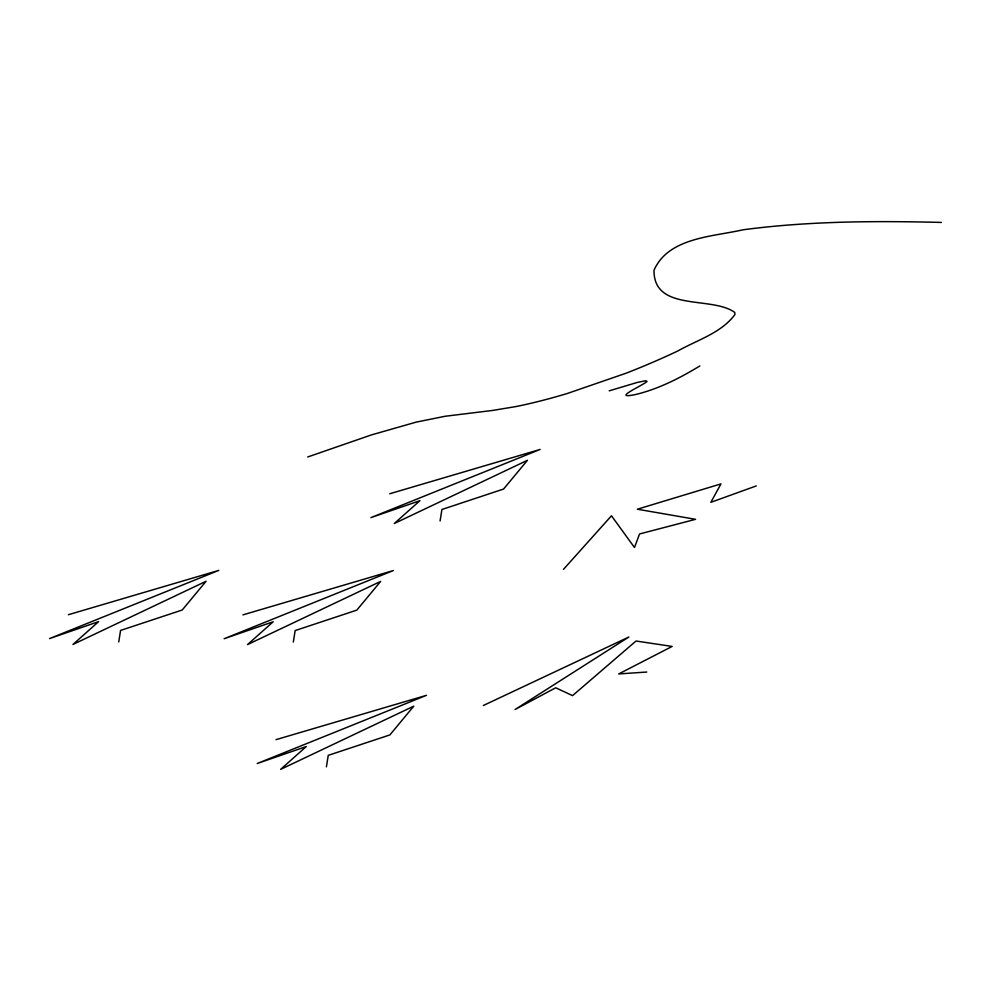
<?xml version="1.0" encoding="UTF-8"?>
<svg xmlns="http://www.w3.org/2000/svg" width="991" height="991" viewBox="0 0 991 991"><rect width="100%" height="100%" fill="white"/><g stroke="black" fill="none" stroke-linecap="round" stroke-linejoin="round"><path stroke-width="1.49" d="M118.734 641.92L120.58 630.437L182.233 609.998L206.091 581.259L72.975 644.447L98.629 621.605L49.55 638.588L218.788 570.395L68.367 614.717M293.311 642.069L295.157 630.573L356.81 610.134L380.668 581.395L247.539 644.584L273.194 621.753L224.127 638.737L393.365 570.543L242.944 614.866M326.411 766.848L328.244 755.353L389.897 734.913L413.755 706.174L280.639 769.363L306.293 746.533L257.214 763.516L426.464 695.323L276.031 739.645M440.078 520.969L441.924 509.485L503.577 489.046L527.435 460.307L394.307 523.496L419.961 500.653L370.894 517.636L540.132 449.443L389.711 493.766M563.483 569.354L611.484 515.778L634.488 547.515L639.554 533.963L695.558 519.321L637.349 509.213L720.952 483.905L710.844 502.326L756.244 485.937M699.869 365.939C680.978 377.422 661.059 387.679 639.629 393.501A41.164 8.56 -21.3 0 1 634.265 394.802C611.212 399.237 643.109 385.375 647.012 381.448L645.723 380.717L637.275 382.439L609.217 390.838M483.298 705.518L628.876 637.015L515.097 709.494L555.716 687.779L572.563 695.62L636.011 641.016L672.146 646.429L618.694 673.942L646.776 672.034M307.73 456.962L371.551 434.876L416.183 422.129L445.17 416.257L492.527 410.447L515.431 406.657A182.914 38.03 -21.3 0 0 567.347 393.477L625.878 373.285A169.065 35.156 -21.3 0 0 661.431 358.494A174.8 36.345 -21.3 0 0 677.832 350.963C697.206 340.024 721.398 332.951 734.913 314.556L734.752 312.438C711.934 295.652 653.602 312.239 653.998 270.27C668.343 237.406 712.814 236.762 742.953 229.801C808.706 221.067 875.251 220.782 941.45 222.43"/></g></svg>
